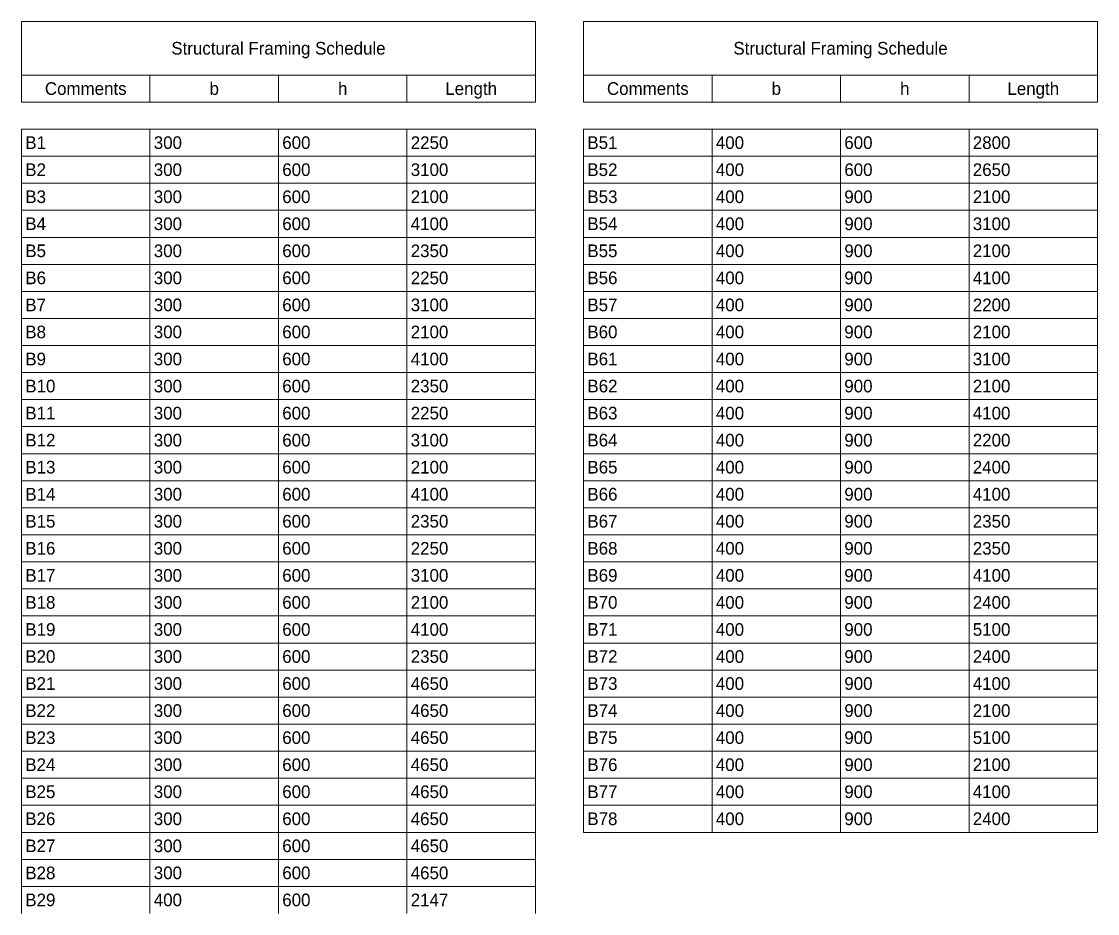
# Model space of a CAD drawing. Header units: millimetres. Extents: x -63539 to 256175, y -13917 to 28816.
# Drawn here: x -46384 to -24952, y 2367 to 20128 of the extents above; entities that cross this region are included whole.
import ezdxf

# ---------------------------------------------------------------- set-up
doc = ezdxf.new("R2010")
doc.units = ezdxf.units.MM
doc.layers.add('A-DETL-THIN', color=151, linetype='Continuous', lineweight=9)
doc.layers.add('G-ANNO-SCHD', color=231, linetype='Continuous', lineweight=9)
doc.styles.add('JetBrains Mono_1', font='JetBrainsMono-VariableFont_wght.ttf', dxfattribs={"height": 2.5})

msp = doc.modelspace()

# ---------------------------------------------------------------- linework, layer by layer
at = {"layer": 'A-DETL-THIN'}
for p, q in [((-46383.6, 20127.6), (-46383.6, 19061.3)), ((-36147.4, 20127.6), (-46383.6, 20127.6)), ((-36147.4, 19061.3), (-36147.4, 20127.6)), ((-35187.7, 20127.6), (-35187.7, 19061.3)), ((-24951.5, 20127.6), (-35187.7, 20127.6)), ((-24951.5, 19061.3), (-24951.5, 20127.6)), ((-46383.6, 19061.3), (-46383.6, 18522.8)), ((-46383.6, 19061.3), (-36147.4, 19061.3)), ((-43824.5, 19061.3), (-43824.5, 18522.8)), ((-41265.5, 19061.3), (-41265.5, 18522.8)), ((-38706.4, 19061.3), (-38706.4, 18522.8)), ((-36147.4, 19061.3), (-36147.4, 18522.8)), ((-35187.7, 19061.3), (-35187.7, 18522.8)), ((-35187.7, 19061.3), (-24951.5, 19061.3)), ((-32628.7, 19061.3), (-32628.7, 18522.8)), ((-30069.6, 19061.3), (-30069.6, 18522.8)), ((-27510.6, 19061.3), (-27510.6, 18522.8)), ((-24951.5, 19061.3), (-24951.5, 18522.8)), ((-43824.5, 18522.8), (-46383.6, 18522.8)), ((-41265.5, 18522.8), (-43824.5, 18522.8)), ((-38706.4, 18522.8), (-41265.5, 18522.8)), ((-36147.4, 18522.8), (-38706.4, 18522.8)), ((-32628.7, 18522.8), (-35187.7, 18522.8)), ((-30069.6, 18522.8), (-32628.7, 18522.8)), ((-27510.6, 18522.8), (-30069.6, 18522.8)), ((-24951.5, 18522.8), (-27510.6, 18522.8)), ((-43824.5, 17984.2), (-46383.6, 17984.2)), ((-46383.6, 17984.2), (-46383.6, 17445.7)), ((-41265.5, 17984.2), (-43824.5, 17984.2)), ((-43824.5, 17984.2), (-43824.5, 17445.7)), ((-38706.4, 17984.2), (-41265.5, 17984.2)), ((-41265.5, 17984.2), (-41265.5, 17445.7)), ((-36147.4, 17984.2), (-38706.4, 17984.2)), ((-38706.4, 17984.2), (-38706.4, 17445.7)), ((-36147.4, 17984.2), (-36147.4, 17445.7)), ((-32628.7, 17984.2), (-35187.7, 17984.2)), ((-35187.7, 17984.2), (-35187.7, 17445.7)), ((-30069.6, 17984.2), (-32628.7, 17984.2)), ((-32628.7, 17984.2), (-32628.7, 17445.7)), ((-27510.6, 17984.2), (-30069.6, 17984.2)), ((-30069.6, 17984.2), (-30069.6, 17445.7)), ((-24951.5, 17984.2), (-27510.6, 17984.2)), ((-27510.6, 17984.2), (-27510.6, 17445.7)), ((-24951.5, 17984.2), (-24951.5, 17445.7)), ((-43824.5, 17445.7), (-46383.6, 17445.7)), ((-46383.6, 17445.7), (-46383.6, 16907.2)), ((-41265.5, 17445.7), (-43824.5, 17445.7)), ((-43824.5, 17445.7), (-43824.5, 16907.2)), ((-38706.4, 17445.7), (-41265.5, 17445.7)), ((-41265.5, 17445.7), (-41265.5, 16907.2)), ((-36147.4, 17445.7), (-38706.4, 17445.7)), ((-38706.4, 17445.7), (-38706.4, 16907.2)), ((-36147.4, 17445.7), (-36147.4, 16907.2)), ((-32628.7, 17445.7), (-35187.7, 17445.7)), ((-35187.7, 17445.7), (-35187.7, 16907.2)), ((-30069.6, 17445.7), (-32628.7, 17445.7)), ((-32628.7, 17445.7), (-32628.7, 16907.2)), ((-27510.6, 17445.7), (-30069.6, 17445.7)), ((-30069.6, 17445.7), (-30069.6, 16907.2)), ((-24951.5, 17445.7), (-27510.6, 17445.7)), ((-27510.6, 17445.7), (-27510.6, 16907.2)), ((-24951.5, 17445.7), (-24951.5, 16907.2)), ((-43824.5, 16907.2), (-46383.6, 16907.2)), ((-46383.6, 16907.2), (-46383.6, 16368.6)), ((-41265.5, 16907.2), (-43824.5, 16907.2)), ((-43824.5, 16907.2), (-43824.5, 16368.6)), ((-38706.4, 16907.2), (-41265.5, 16907.2)), ((-41265.5, 16907.2), (-41265.5, 16368.6)), ((-36147.4, 16907.2), (-38706.4, 16907.2)), ((-38706.4, 16907.2), (-38706.4, 16368.6)), ((-36147.4, 16907.2), (-36147.4, 16368.6)), ((-32628.7, 16907.2), (-35187.7, 16907.2)), ((-35187.7, 16907.2), (-35187.7, 16368.6)), ((-30069.6, 16907.2), (-32628.7, 16907.2)), ((-32628.7, 16907.2), (-32628.7, 16368.6)), ((-27510.6, 16907.2), (-30069.6, 16907.2)), ((-30069.6, 16907.2), (-30069.6, 16368.6)), ((-24951.5, 16907.2), (-27510.6, 16907.2)), ((-27510.6, 16907.2), (-27510.6, 16368.6)), ((-24951.5, 16907.2), (-24951.5, 16368.6)), ((-43824.5, 16368.6), (-46383.6, 16368.6)), ((-46383.6, 16368.6), (-46383.6, 15830.1)), ((-41265.5, 16368.6), (-43824.5, 16368.6)), ((-43824.5, 16368.6), (-43824.5, 15830.1)), ((-38706.4, 16368.6), (-41265.5, 16368.6)), ((-41265.5, 16368.6), (-41265.5, 15830.1)), ((-36147.4, 16368.6), (-38706.4, 16368.6)), ((-38706.4, 16368.6), (-38706.4, 15830.1)), ((-36147.4, 16368.6), (-36147.4, 15830.1)), ((-32628.7, 16368.6), (-35187.7, 16368.6)), ((-35187.7, 16368.6), (-35187.7, 15830.1)), ((-30069.6, 16368.6), (-32628.7, 16368.6)), ((-32628.7, 16368.6), (-32628.7, 15830.1)), ((-27510.6, 16368.6), (-30069.6, 16368.6)), ((-30069.6, 16368.6), (-30069.6, 15830.1)), ((-24951.5, 16368.6), (-27510.6, 16368.6)), ((-27510.6, 16368.6), (-27510.6, 15830.1)), ((-24951.5, 16368.6), (-24951.5, 15830.1)), ((-43824.5, 15830.1), (-46383.6, 15830.1)), ((-46383.6, 15830.1), (-46383.6, 15291.5)), ((-41265.5, 15830.1), (-43824.5, 15830.1)), ((-43824.5, 15830.1), (-43824.5, 15291.5)), ((-38706.4, 15830.1), (-41265.5, 15830.1)), ((-41265.5, 15830.1), (-41265.5, 15291.5)), ((-36147.4, 15830.1), (-38706.4, 15830.1)), ((-38706.4, 15830.1), (-38706.4, 15291.5)), ((-36147.4, 15830.1), (-36147.4, 15291.5)), ((-32628.7, 15830.1), (-35187.7, 15830.1)), ((-35187.7, 15830.1), (-35187.7, 15291.5)), ((-30069.6, 15830.1), (-32628.7, 15830.1)), ((-32628.7, 15830.1), (-32628.7, 15291.5)), ((-27510.6, 15830.1), (-30069.6, 15830.1)), ((-30069.6, 15830.1), (-30069.6, 15291.5)), ((-24951.5, 15830.1), (-27510.6, 15830.1)), ((-27510.6, 15830.1), (-27510.6, 15291.5)), ((-24951.5, 15830.1), (-24951.5, 15291.5)), ((-43824.5, 15291.5), (-46383.6, 15291.5)), ((-46383.6, 15291.5), (-46383.6, 14753)), ((-41265.5, 15291.5), (-43824.5, 15291.5)), ((-43824.5, 15291.5), (-43824.5, 14753)), ((-38706.4, 15291.5), (-41265.5, 15291.5)), ((-41265.5, 15291.5), (-41265.5, 14753)), ((-36147.4, 15291.5), (-38706.4, 15291.5)), ((-38706.4, 15291.5), (-38706.4, 14753)), ((-36147.4, 15291.5), (-36147.4, 14753)), ((-32628.7, 15291.5), (-35187.7, 15291.5)), ((-35187.7, 15291.5), (-35187.7, 14753)), ((-30069.6, 15291.5), (-32628.7, 15291.5)), ((-32628.7, 15291.5), (-32628.7, 14753)), ((-27510.6, 15291.5), (-30069.6, 15291.5)), ((-30069.6, 15291.5), (-30069.6, 14753)), ((-24951.5, 15291.5), (-27510.6, 15291.5)), ((-27510.6, 15291.5), (-27510.6, 14753)), ((-24951.5, 15291.5), (-24951.5, 14753)), ((-43824.5, 14753), (-46383.6, 14753)), ((-46383.6, 14753), (-46383.6, 14214.5)), ((-41265.5, 14753), (-43824.5, 14753)), ((-43824.5, 14753), (-43824.5, 14214.5)), ((-38706.4, 14753), (-41265.5, 14753)), ((-41265.5, 14753), (-41265.5, 14214.5)), ((-36147.4, 14753), (-38706.4, 14753)), ((-38706.4, 14753), (-38706.4, 14214.5)), ((-36147.4, 14753), (-36147.4, 14214.5)), ((-32628.7, 14753), (-35187.7, 14753)), ((-35187.7, 14753), (-35187.7, 14214.5)), ((-30069.6, 14753), (-32628.7, 14753)), ((-32628.7, 14753), (-32628.7, 14214.5)), ((-27510.6, 14753), (-30069.6, 14753)), ((-30069.6, 14753), (-30069.6, 14214.5)), ((-24951.5, 14753), (-27510.6, 14753)), ((-27510.6, 14753), (-27510.6, 14214.5)), ((-24951.5, 14753), (-24951.5, 14214.5)), ((-43824.5, 14214.5), (-46383.6, 14214.5)), ((-46383.6, 14214.5), (-46383.6, 13675.9)), ((-41265.5, 14214.5), (-43824.5, 14214.5)), ((-43824.5, 14214.5), (-43824.5, 13675.9)), ((-38706.4, 14214.5), (-41265.5, 14214.5)), ((-41265.5, 14214.5), (-41265.5, 13675.9)), ((-36147.4, 14214.5), (-38706.4, 14214.5)), ((-38706.4, 14214.5), (-38706.4, 13675.9)), ((-36147.4, 14214.5), (-36147.4, 13675.9)), ((-32628.7, 14214.5), (-35187.7, 14214.5)), ((-35187.7, 14214.5), (-35187.7, 13675.9)), ((-30069.6, 14214.5), (-32628.7, 14214.5)), ((-32628.7, 14214.5), (-32628.7, 13675.9)), ((-27510.6, 14214.5), (-30069.6, 14214.5)), ((-30069.6, 14214.5), (-30069.6, 13675.9)), ((-24951.5, 14214.5), (-27510.6, 14214.5)), ((-27510.6, 14214.5), (-27510.6, 13675.9)), ((-24951.5, 14214.5), (-24951.5, 13675.9)), ((-43824.5, 13675.9), (-46383.6, 13675.9)), ((-46383.6, 13675.9), (-46383.6, 13137.4)), ((-41265.5, 13675.9), (-43824.5, 13675.9)), ((-43824.5, 13675.9), (-43824.5, 13137.4)), ((-38706.4, 13675.9), (-41265.5, 13675.9)), ((-41265.5, 13675.9), (-41265.5, 13137.4)), ((-36147.4, 13675.9), (-38706.4, 13675.9)), ((-38706.4, 13675.9), (-38706.4, 13137.4)), ((-36147.4, 13675.9), (-36147.4, 13137.4)), ((-32628.7, 13675.9), (-35187.7, 13675.9)), ((-35187.7, 13675.9), (-35187.7, 13137.4)), ((-30069.6, 13675.9), (-32628.7, 13675.9)), ((-32628.7, 13675.9), (-32628.7, 13137.4)), ((-27510.6, 13675.9), (-30069.6, 13675.9)), ((-30069.6, 13675.9), (-30069.6, 13137.4)), ((-24951.5, 13675.9), (-27510.6, 13675.9)), ((-27510.6, 13675.9), (-27510.6, 13137.4)), ((-24951.5, 13675.9), (-24951.5, 13137.4)), ((-43824.5, 13137.4), (-46383.6, 13137.4)), ((-46383.6, 13137.4), (-46383.6, 12598.8)), ((-41265.5, 13137.4), (-43824.5, 13137.4)), ((-43824.5, 13137.4), (-43824.5, 12598.8)), ((-38706.4, 13137.4), (-41265.5, 13137.4)), ((-41265.5, 13137.4), (-41265.5, 12598.8)), ((-36147.4, 13137.4), (-38706.4, 13137.4)), ((-38706.4, 13137.4), (-38706.4, 12598.8)), ((-36147.4, 13137.4), (-36147.4, 12598.8)), ((-32628.7, 13137.4), (-35187.7, 13137.4)), ((-35187.7, 13137.4), (-35187.7, 12598.8)), ((-30069.6, 13137.4), (-32628.7, 13137.4)), ((-32628.7, 13137.4), (-32628.7, 12598.8)), ((-27510.6, 13137.4), (-30069.6, 13137.4)), ((-30069.6, 13137.4), (-30069.6, 12598.8)), ((-24951.5, 13137.4), (-27510.6, 13137.4)), ((-27510.6, 13137.4), (-27510.6, 12598.8)), ((-24951.5, 13137.4), (-24951.5, 12598.8)), ((-43824.5, 12598.8), (-46383.6, 12598.8)), ((-46383.6, 12598.8), (-46383.6, 12060.3)), ((-41265.5, 12598.8), (-43824.5, 12598.8)), ((-43824.5, 12598.8), (-43824.5, 12060.3)), ((-38706.4, 12598.8), (-41265.5, 12598.8)), ((-41265.5, 12598.8), (-41265.5, 12060.3)), ((-36147.4, 12598.8), (-38706.4, 12598.8)), ((-38706.4, 12598.8), (-38706.4, 12060.3)), ((-36147.4, 12598.8), (-36147.4, 12060.3)), ((-32628.7, 12598.8), (-35187.7, 12598.8)), ((-35187.7, 12598.8), (-35187.7, 12060.3)), ((-30069.6, 12598.8), (-32628.7, 12598.8)), ((-32628.7, 12598.8), (-32628.7, 12060.3)), ((-27510.6, 12598.8), (-30069.6, 12598.8)), ((-30069.6, 12598.8), (-30069.6, 12060.3)), ((-24951.5, 12598.8), (-27510.6, 12598.8)), ((-27510.6, 12598.8), (-27510.6, 12060.3)), ((-24951.5, 12598.8), (-24951.5, 12060.3)), ((-43824.5, 12060.3), (-46383.6, 12060.3)), ((-46383.6, 12060.3), (-46383.6, 11521.8)), ((-41265.5, 12060.3), (-43824.5, 12060.3)), ((-43824.5, 12060.3), (-43824.5, 11521.8)), ((-38706.4, 12060.3), (-41265.5, 12060.3)), ((-41265.5, 12060.3), (-41265.5, 11521.8)), ((-36147.4, 12060.3), (-38706.4, 12060.3)), ((-38706.4, 12060.3), (-38706.4, 11521.8)), ((-36147.4, 12060.3), (-36147.4, 11521.8)), ((-32628.7, 12060.3), (-35187.7, 12060.3)), ((-35187.7, 12060.3), (-35187.7, 11521.8)), ((-30069.6, 12060.3), (-32628.7, 12060.3)), ((-32628.7, 12060.3), (-32628.7, 11521.8)), ((-27510.6, 12060.3), (-30069.6, 12060.3)), ((-30069.6, 12060.3), (-30069.6, 11521.8)), ((-24951.5, 12060.3), (-27510.6, 12060.3)), ((-27510.6, 12060.3), (-27510.6, 11521.8)), ((-24951.5, 12060.3), (-24951.5, 11521.8)), ((-43824.5, 11521.8), (-46383.6, 11521.8)), ((-46383.6, 11521.8), (-46383.6, 10983.2)), ((-41265.5, 11521.8), (-43824.5, 11521.8)), ((-43824.5, 11521.8), (-43824.5, 10983.2)), ((-38706.4, 11521.8), (-41265.5, 11521.8)), ((-41265.5, 11521.8), (-41265.5, 10983.2)), ((-36147.4, 11521.8), (-38706.4, 11521.8)), ((-38706.4, 11521.8), (-38706.4, 10983.2)), ((-36147.4, 11521.8), (-36147.4, 10983.2)), ((-32628.7, 11521.8), (-35187.7, 11521.8)), ((-35187.7, 11521.8), (-35187.7, 10983.2)), ((-30069.6, 11521.8), (-32628.7, 11521.8)), ((-32628.7, 11521.8), (-32628.7, 10983.2)), ((-27510.6, 11521.8), (-30069.6, 11521.8)), ((-30069.6, 11521.8), (-30069.6, 10983.2)), ((-24951.5, 11521.8), (-27510.6, 11521.8)), ((-27510.6, 11521.8), (-27510.6, 10983.2)), ((-24951.5, 11521.8), (-24951.5, 10983.2)), ((-43824.5, 10983.2), (-46383.6, 10983.2)), ((-46383.6, 10983.2), (-46383.6, 10444.7)), ((-41265.5, 10983.2), (-43824.5, 10983.2)), ((-43824.5, 10983.2), (-43824.5, 10444.7)), ((-38706.4, 10983.2), (-41265.5, 10983.2)), ((-41265.5, 10983.2), (-41265.5, 10444.7)), ((-36147.4, 10983.2), (-38706.4, 10983.2)), ((-38706.4, 10983.2), (-38706.4, 10444.7)), ((-36147.4, 10983.2), (-36147.4, 10444.7)), ((-32628.7, 10983.2), (-35187.7, 10983.2)), ((-35187.7, 10983.2), (-35187.7, 10444.7)), ((-30069.6, 10983.2), (-32628.7, 10983.2)), ((-32628.7, 10983.2), (-32628.7, 10444.7)), ((-27510.6, 10983.2), (-30069.6, 10983.2)), ((-30069.6, 10983.2), (-30069.6, 10444.7)), ((-24951.5, 10983.2), (-27510.6, 10983.2)), ((-27510.6, 10983.2), (-27510.6, 10444.7)), ((-24951.5, 10983.2), (-24951.5, 10444.7)), ((-43824.5, 10444.7), (-46383.6, 10444.7)), ((-46383.6, 10444.7), (-46383.6, 9906.1)), ((-41265.5, 10444.7), (-43824.5, 10444.7)), ((-43824.5, 10444.7), (-43824.5, 9906.1)), ((-38706.4, 10444.7), (-41265.5, 10444.7)), ((-41265.5, 10444.7), (-41265.5, 9906.1)), ((-36147.4, 10444.7), (-38706.4, 10444.7)), ((-38706.4, 10444.7), (-38706.4, 9906.1)), ((-36147.4, 10444.7), (-36147.4, 9906.1)), ((-32628.7, 10444.7), (-35187.7, 10444.7)), ((-35187.7, 10444.7), (-35187.7, 9906.1)), ((-30069.6, 10444.7), (-32628.7, 10444.7)), ((-32628.7, 10444.7), (-32628.7, 9906.1)), ((-27510.6, 10444.7), (-30069.6, 10444.7)), ((-30069.6, 10444.7), (-30069.6, 9906.1)), ((-24951.5, 10444.7), (-27510.6, 10444.7)), ((-27510.6, 10444.7), (-27510.6, 9906.1)), ((-24951.5, 10444.7), (-24951.5, 9906.1)), ((-43824.5, 9906.1), (-46383.6, 9906.1)), ((-46383.6, 9906.1), (-46383.6, 9367.6)), ((-41265.5, 9906.1), (-43824.5, 9906.1)), ((-43824.5, 9906.1), (-43824.5, 9367.6)), ((-38706.4, 9906.1), (-41265.5, 9906.1)), ((-41265.5, 9906.1), (-41265.5, 9367.6)), ((-36147.4, 9906.1), (-38706.4, 9906.1)), ((-38706.4, 9906.1), (-38706.4, 9367.6)), ((-36147.4, 9906.1), (-36147.4, 9367.6)), ((-32628.7, 9906.1), (-35187.7, 9906.1)), ((-35187.7, 9906.1), (-35187.7, 9367.6)), ((-30069.6, 9906.1), (-32628.7, 9906.1)), ((-32628.7, 9906.1), (-32628.7, 9367.6)), ((-27510.6, 9906.1), (-30069.6, 9906.1)), ((-30069.6, 9906.1), (-30069.6, 9367.6)), ((-24951.5, 9906.1), (-27510.6, 9906.1)), ((-27510.6, 9906.1), (-27510.6, 9367.6)), ((-24951.5, 9906.1), (-24951.5, 9367.6)), ((-43824.5, 9367.6), (-46383.6, 9367.6)), ((-46383.6, 9367.6), (-46383.6, 8829.1)), ((-41265.5, 9367.6), (-43824.5, 9367.6)), ((-43824.5, 9367.6), (-43824.5, 8829.1)), ((-38706.4, 9367.6), (-41265.5, 9367.6)), ((-41265.5, 9367.6), (-41265.5, 8829.1)), ((-36147.4, 9367.6), (-38706.4, 9367.6)), ((-38706.4, 9367.6), (-38706.4, 8829.1)), ((-36147.4, 9367.6), (-36147.4, 8829.1)), ((-32628.7, 9367.6), (-35187.7, 9367.6)), ((-35187.7, 9367.6), (-35187.7, 8829.1)), ((-30069.6, 9367.6), (-32628.7, 9367.6)), ((-32628.7, 9367.6), (-32628.7, 8829.1)), ((-27510.6, 9367.6), (-30069.6, 9367.6)), ((-30069.6, 9367.6), (-30069.6, 8829.1)), ((-24951.5, 9367.6), (-27510.6, 9367.6)), ((-27510.6, 9367.6), (-27510.6, 8829.1)), ((-24951.5, 9367.6), (-24951.5, 8829.1)), ((-43824.5, 8829.1), (-46383.6, 8829.1)), ((-46383.6, 8829.1), (-46383.6, 8290.5)), ((-41265.5, 8829.1), (-43824.5, 8829.1)), ((-43824.5, 8829.1), (-43824.5, 8290.5)), ((-38706.4, 8829.1), (-41265.5, 8829.1)), ((-41265.5, 8829.1), (-41265.5, 8290.5)), ((-36147.4, 8829.1), (-38706.4, 8829.1)), ((-38706.4, 8829.1), (-38706.4, 8290.5)), ((-36147.4, 8829.1), (-36147.4, 8290.5)), ((-32628.7, 8829.1), (-35187.7, 8829.1)), ((-35187.7, 8829.1), (-35187.7, 8290.5)), ((-30069.6, 8829.1), (-32628.7, 8829.1)), ((-32628.7, 8829.1), (-32628.7, 8290.5)), ((-27510.6, 8829.1), (-30069.6, 8829.1)), ((-30069.6, 8829.1), (-30069.6, 8290.5)), ((-24951.5, 8829.1), (-27510.6, 8829.1)), ((-27510.6, 8829.1), (-27510.6, 8290.5)), ((-24951.5, 8829.1), (-24951.5, 8290.5)), ((-43824.5, 8290.5), (-46383.6, 8290.5)), ((-46383.6, 8290.5), (-46383.6, 7752)), ((-41265.5, 8290.5), (-43824.5, 8290.5)), ((-43824.5, 8290.5), (-43824.5, 7752)), ((-38706.4, 8290.5), (-41265.5, 8290.5)), ((-41265.5, 8290.5), (-41265.5, 7752)), ((-36147.4, 8290.5), (-38706.4, 8290.5)), ((-38706.4, 8290.5), (-38706.4, 7752)), ((-36147.4, 8290.5), (-36147.4, 7752)), ((-32628.7, 8290.5), (-35187.7, 8290.5)), ((-35187.7, 8290.5), (-35187.7, 7752)), ((-30069.6, 8290.5), (-32628.7, 8290.5)), ((-32628.7, 8290.5), (-32628.7, 7752)), ((-27510.6, 8290.5), (-30069.6, 8290.5)), ((-30069.6, 8290.5), (-30069.6, 7752)), ((-24951.5, 8290.5), (-27510.6, 8290.5)), ((-27510.6, 8290.5), (-27510.6, 7752)), ((-24951.5, 8290.5), (-24951.5, 7752)), ((-43824.5, 7752), (-46383.6, 7752)), ((-46383.6, 7752), (-46383.6, 7213.4)), ((-41265.5, 7752), (-43824.5, 7752)), ((-43824.5, 7752), (-43824.5, 7213.4)), ((-38706.4, 7752), (-41265.5, 7752)), ((-41265.5, 7752), (-41265.5, 7213.4)), ((-36147.4, 7752), (-38706.4, 7752)), ((-38706.4, 7752), (-38706.4, 7213.4)), ((-36147.4, 7752), (-36147.4, 7213.4)), ((-32628.7, 7752), (-35187.7, 7752)), ((-35187.7, 7752), (-35187.7, 7213.4)), ((-30069.6, 7752), (-32628.7, 7752)), ((-32628.7, 7752), (-32628.7, 7213.4)), ((-27510.6, 7752), (-30069.6, 7752)), ((-30069.6, 7752), (-30069.6, 7213.4)), ((-24951.5, 7752), (-27510.6, 7752)), ((-27510.6, 7752), (-27510.6, 7213.4)), ((-24951.5, 7752), (-24951.5, 7213.4)), ((-43824.5, 7213.4), (-46383.6, 7213.4)), ((-46383.6, 7213.4), (-46383.6, 6674.9)), ((-41265.5, 7213.4), (-43824.5, 7213.4)), ((-43824.5, 7213.4), (-43824.5, 6674.9)), ((-38706.4, 7213.4), (-41265.5, 7213.4)), ((-41265.5, 7213.4), (-41265.5, 6674.9)), ((-36147.4, 7213.4), (-38706.4, 7213.4)), ((-38706.4, 7213.4), (-38706.4, 6674.9)), ((-36147.4, 7213.4), (-36147.4, 6674.9)), ((-32628.7, 7213.4), (-35187.7, 7213.4)), ((-35187.7, 7213.4), (-35187.7, 6674.9)), ((-30069.6, 7213.4), (-32628.7, 7213.4)), ((-32628.7, 7213.4), (-32628.7, 6674.9)), ((-27510.6, 7213.4), (-30069.6, 7213.4)), ((-30069.6, 7213.4), (-30069.6, 6674.9)), ((-24951.5, 7213.4), (-27510.6, 7213.4)), ((-27510.6, 7213.4), (-27510.6, 6674.9)), ((-24951.5, 7213.4), (-24951.5, 6674.9)), ((-43824.5, 6674.9), (-46383.6, 6674.9)), ((-46383.6, 6674.9), (-46383.6, 6136.4)), ((-41265.5, 6674.9), (-43824.5, 6674.9)), ((-43824.5, 6674.9), (-43824.5, 6136.4)), ((-38706.4, 6674.9), (-41265.5, 6674.9)), ((-41265.5, 6674.9), (-41265.5, 6136.4)), ((-36147.4, 6674.9), (-38706.4, 6674.9)), ((-38706.4, 6674.9), (-38706.4, 6136.4)), ((-36147.4, 6674.9), (-36147.4, 6136.4)), ((-32628.7, 6674.9), (-35187.7, 6674.9)), ((-35187.7, 6674.9), (-35187.7, 6136.4)), ((-30069.6, 6674.9), (-32628.7, 6674.9)), ((-32628.7, 6674.9), (-32628.7, 6136.4)), ((-27510.6, 6674.9), (-30069.6, 6674.9)), ((-30069.6, 6674.9), (-30069.6, 6136.4)), ((-24951.5, 6674.9), (-27510.6, 6674.9)), ((-27510.6, 6674.9), (-27510.6, 6136.4)), ((-24951.5, 6674.9), (-24951.5, 6136.4)), ((-43824.5, 6136.4), (-46383.6, 6136.4)), ((-46383.6, 6136.4), (-46383.6, 5597.8)), ((-41265.5, 6136.4), (-43824.5, 6136.4)), ((-43824.5, 6136.4), (-43824.5, 5597.8)), ((-38706.4, 6136.4), (-41265.5, 6136.4)), ((-41265.5, 6136.4), (-41265.5, 5597.8)), ((-36147.4, 6136.4), (-38706.4, 6136.4)), ((-38706.4, 6136.4), (-38706.4, 5597.8)), ((-36147.4, 6136.4), (-36147.4, 5597.8)), ((-32628.7, 6136.4), (-35187.7, 6136.4)), ((-35187.7, 6136.4), (-35187.7, 5597.8)), ((-30069.6, 6136.4), (-32628.7, 6136.4)), ((-32628.7, 6136.4), (-32628.7, 5597.8)), ((-27510.6, 6136.4), (-30069.6, 6136.4)), ((-30069.6, 6136.4), (-30069.6, 5597.8)), ((-24951.5, 6136.4), (-27510.6, 6136.4)), ((-27510.6, 6136.4), (-27510.6, 5597.8)), ((-24951.5, 6136.4), (-24951.5, 5597.8)), ((-43824.5, 5597.8), (-46383.6, 5597.8)), ((-46383.6, 5597.8), (-46383.6, 5059.3)), ((-41265.5, 5597.8), (-43824.5, 5597.8)), ((-43824.5, 5597.8), (-43824.5, 5059.3)), ((-38706.4, 5597.8), (-41265.5, 5597.8)), ((-41265.5, 5597.8), (-41265.5, 5059.3)), ((-36147.4, 5597.8), (-38706.4, 5597.8)), ((-38706.4, 5597.8), (-38706.4, 5059.3)), ((-36147.4, 5597.8), (-36147.4, 5059.3)), ((-32628.7, 5597.8), (-35187.7, 5597.8)), ((-35187.7, 5597.8), (-35187.7, 5059.3)), ((-30069.6, 5597.8), (-32628.7, 5597.8)), ((-32628.7, 5597.8), (-32628.7, 5059.3)), ((-27510.6, 5597.8), (-30069.6, 5597.8)), ((-30069.6, 5597.8), (-30069.6, 5059.3)), ((-24951.5, 5597.8), (-27510.6, 5597.8)), ((-27510.6, 5597.8), (-27510.6, 5059.3)), ((-24951.5, 5597.8), (-24951.5, 5059.3)), ((-43824.5, 5059.3), (-46383.6, 5059.3)), ((-46383.6, 5059.3), (-46383.6, 4520.7)), ((-41265.5, 5059.3), (-43824.5, 5059.3)), ((-43824.5, 5059.3), (-43824.5, 4520.7)), ((-38706.4, 5059.3), (-41265.5, 5059.3)), ((-41265.5, 5059.3), (-41265.5, 4520.7)), ((-36147.4, 5059.3), (-38706.4, 5059.3)), ((-38706.4, 5059.3), (-38706.4, 4520.7)), ((-36147.4, 5059.3), (-36147.4, 4520.7)), ((-32628.7, 5059.3), (-35187.7, 5059.3)), ((-35187.7, 5059.3), (-35187.7, 4520.7)), ((-30069.6, 5059.3), (-32628.7, 5059.3)), ((-32628.7, 5059.3), (-32628.7, 4520.7)), ((-27510.6, 5059.3), (-30069.6, 5059.3)), ((-30069.6, 5059.3), (-30069.6, 4520.7)), ((-24951.5, 5059.3), (-27510.6, 5059.3)), ((-27510.6, 5059.3), (-27510.6, 4520.7)), ((-24951.5, 5059.3), (-24951.5, 4520.7)), ((-43824.5, 4520.7), (-46383.6, 4520.7)), ((-46383.6, 4520.7), (-46383.6, 3982.2)), ((-41265.5, 4520.7), (-43824.5, 4520.7)), ((-43824.5, 4520.7), (-43824.5, 3982.2)), ((-38706.4, 4520.7), (-41265.5, 4520.7)), ((-41265.5, 4520.7), (-41265.5, 3982.2)), ((-36147.4, 4520.7), (-38706.4, 4520.7)), ((-38706.4, 4520.7), (-38706.4, 3982.2)), ((-36147.4, 4520.7), (-36147.4, 3982.2)), ((-32628.7, 4520.7), (-35187.7, 4520.7)), ((-35187.7, 4520.7), (-35187.7, 3982.2)), ((-30069.6, 4520.7), (-32628.7, 4520.7)), ((-32628.7, 4520.7), (-32628.7, 3982.2)), ((-27510.6, 4520.7), (-30069.6, 4520.7)), ((-30069.6, 4520.7), (-30069.6, 3982.2)), ((-24951.5, 4520.7), (-27510.6, 4520.7)), ((-27510.6, 4520.7), (-27510.6, 3982.2)), ((-24951.5, 4520.7), (-24951.5, 3982.2)), ((-43824.5, 3982.2), (-46383.6, 3982.2)), ((-46383.6, 3982.2), (-46383.6, 3443.7)), ((-41265.5, 3982.2), (-43824.5, 3982.2)), ((-43824.5, 3982.2), (-43824.5, 3443.7)), ((-38706.4, 3982.2), (-41265.5, 3982.2)), ((-41265.5, 3982.2), (-41265.5, 3443.7)), ((-36147.4, 3982.2), (-38706.4, 3982.2)), ((-38706.4, 3982.2), (-38706.4, 3443.7)), ((-36147.4, 3982.2), (-36147.4, 3443.7)), ((-32628.7, 3982.2), (-35187.7, 3982.2)), ((-30069.6, 3982.2), (-32628.7, 3982.2)), ((-27510.6, 3982.2), (-30069.6, 3982.2)), ((-24951.5, 3982.2), (-27510.6, 3982.2)), ((-43824.5, 3443.7), (-46383.6, 3443.7)), ((-46383.6, 3443.7), (-46383.6, 2905.1)), ((-41265.5, 3443.7), (-43824.5, 3443.7)), ((-43824.5, 3443.7), (-43824.5, 2905.1)), ((-38706.4, 3443.7), (-41265.5, 3443.7)), ((-41265.5, 3443.7), (-41265.5, 2905.1)), ((-36147.4, 3443.7), (-38706.4, 3443.7)), ((-38706.4, 3443.7), (-38706.4, 2905.1)), ((-36147.4, 3443.7), (-36147.4, 2905.1)), ((-43824.5, 2905.1), (-46383.6, 2905.1)), ((-46383.6, 2905.1), (-46383.6, 2366.6)), ((-41265.5, 2905.1), (-43824.5, 2905.1)), ((-43824.5, 2905.1), (-43824.5, 2366.6)), ((-38706.4, 2905.1), (-41265.5, 2905.1)), ((-41265.5, 2905.1), (-41265.5, 2366.6)), ((-36147.4, 2905.1), (-38706.4, 2905.1)), ((-38706.4, 2905.1), (-38706.4, 2366.6)), ((-36147.4, 2905.1), (-36147.4, 2366.6))]:
    msp.add_line(p, q, dxfattribs=at)

# ---------------------------------------------------------------- texts
at = {"layer": 'G-ANNO-SCHD', "line_spacing_factor": 1.102871, "style": 'JetBrains Mono_1'}
for s, insert, char_height, width, attachment_point in [('Structural Framing Schedule', (-41265.5, 19721.3), 251.875, 6814.001, 2), ('Structural Framing Schedule', (-30069.6, 19721.3), 251.875, 6814.001, 2), ('Comments', (-45104, 18918.9), 251.88, 2018.963, 2), ('b', (-42545, 18918.9), 251.9, 252.37, 2), ('h', (-39985.9, 18918.9), 251.9, 252.37, 2), ('Length', (-37426.9, 18918.9), 251.88, 1514.222, 2), ('Comments', (-33908.2, 18918.9), 251.88, 2018.963, 2), ('b', (-31349.1, 18918.9), 251.9, 252.37, 2), ('h', (-28790.1, 18918.9), 251.9, 252.37, 2), ('Length', (-26231, 18918.9), 251.88, 1514.222, 2), ('B1', (-46308, 17841.8), 251.88, 504.741, 1), ('300', (-43749, 17841.8), 251.88, 757.111, 1), ('600', (-41189.9, 17841.8), 251.88, 757.111, 1), ('2250', (-38630.9, 17841.8), 251.88, 1009.482, 1), ('B51', (-35112.2, 17841.8), 251.88, 757.111, 1), ('400', (-32553.1, 17841.8), 251.88, 757.111, 1), ('600', (-29994.1, 17841.8), 251.88, 757.111, 1), ('2800', (-27435, 17841.8), 251.88, 1009.482, 1), ('B2', (-46308, 17303.3), 251.88, 504.741, 1), ('300', (-43749, 17303.3), 251.88, 757.111, 1), ('600', (-41189.9, 17303.3), 251.88, 757.111, 1), ('3100', (-38630.9, 17303.3), 251.88, 1009.482, 1), ('B52', (-35112.2, 17303.3), 251.88, 757.111, 1), ('400', (-32553.1, 17303.3), 251.88, 757.111, 1), ('600', (-29994.1, 17303.3), 251.88, 757.111, 1), ('2650', (-27435, 17303.3), 251.88, 1009.482, 1), ('B3', (-46308, 16764.8), 251.88, 504.741, 1), ('300', (-43749, 16764.8), 251.88, 757.111, 1), ('600', (-41189.9, 16764.8), 251.88, 757.111, 1), ('2100', (-38630.9, 16764.8), 251.88, 1009.482, 1), ('B53', (-35112.2, 16764.8), 251.88, 757.111, 1), ('400', (-32553.1, 16764.8), 251.88, 757.111, 1), ('900', (-29994.1, 16764.8), 251.88, 757.111, 1), ('2100', (-27435, 16764.8), 251.88, 1009.482, 1), ('B4', (-46308, 16226.2), 251.88, 504.741, 1), ('300', (-43749, 16226.2), 251.88, 757.111, 1), ('600', (-41189.9, 16226.2), 251.88, 757.111, 1), ('4100', (-38630.9, 16226.2), 251.88, 1009.482, 1), ('B54', (-35112.2, 16226.2), 251.88, 757.111, 1), ('400', (-32553.1, 16226.2), 251.88, 757.111, 1), ('900', (-29994.1, 16226.2), 251.88, 757.111, 1), ('3100', (-27435, 16226.2), 251.88, 1009.482, 1), ('B5', (-46308, 15687.7), 251.88, 504.741, 1), ('300', (-43749, 15687.7), 251.88, 757.111, 1), ('600', (-41189.9, 15687.7), 251.88, 757.111, 1), ('2350', (-38630.9, 15687.7), 251.88, 1009.482, 1), ('B55', (-35112.2, 15687.7), 251.88, 757.111, 1), ('400', (-32553.1, 15687.7), 251.88, 757.111, 1), ('900', (-29994.1, 15687.7), 251.88, 757.111, 1), ('2100', (-27435, 15687.7), 251.88, 1009.482, 1), ('B6', (-46308, 15149.1), 251.88, 504.741, 1), ('300', (-43749, 15149.1), 251.88, 757.111, 1), ('600', (-41189.9, 15149.1), 251.88, 757.111, 1), ('2250', (-38630.9, 15149.1), 251.88, 1009.482, 1), ('B56', (-35112.2, 15149.1), 251.88, 757.111, 1), ('400', (-32553.1, 15149.1), 251.88, 757.111, 1), ('900', (-29994.1, 15149.1), 251.88, 757.111, 1), ('4100', (-27435, 15149.1), 251.88, 1009.482, 1), ('B7', (-46308, 14610.6), 251.88, 504.741, 1), ('300', (-43749, 14610.6), 251.88, 757.111, 1), ('600', (-41189.9, 14610.6), 251.88, 757.111, 1), ('3100', (-38630.9, 14610.6), 251.88, 1009.482, 1), ('B57', (-35112.2, 14610.6), 251.88, 757.111, 1), ('400', (-32553.1, 14610.6), 251.88, 757.111, 1), ('900', (-29994.1, 14610.6), 251.88, 757.111, 1), ('2200', (-27435, 14610.6), 251.88, 1009.482, 1), ('B8', (-46308, 14072.1), 251.88, 504.741, 1), ('300', (-43749, 14072.1), 251.88, 757.111, 1), ('600', (-41189.9, 14072.1), 251.88, 757.111, 1), ('2100', (-38630.9, 14072.1), 251.88, 1009.482, 1), ('B60', (-35112.2, 14072.1), 251.88, 757.111, 1), ('400', (-32553.1, 14072.1), 251.88, 757.111, 1), ('900', (-29994.1, 14072.1), 251.88, 757.111, 1), ('2100', (-27435, 14072.1), 251.88, 1009.482, 1), ('B9', (-46308, 13533.5), 251.88, 504.741, 1), ('300', (-43749, 13533.5), 251.88, 757.111, 1), ('600', (-41189.9, 13533.5), 251.88, 757.111, 1), ('4100', (-38630.9, 13533.5), 251.88, 1009.482, 1), ('B61', (-35112.2, 13533.5), 251.88, 757.111, 1), ('400', (-32553.1, 13533.5), 251.88, 757.111, 1), ('900', (-29994.1, 13533.5), 251.88, 757.111, 1), ('3100', (-27435, 13533.5), 251.88, 1009.482, 1), ('B10', (-46308, 12995), 251.88, 757.111, 1), ('300', (-43749, 12995), 251.88, 757.111, 1), ('600', (-41189.9, 12995), 251.88, 757.111, 1), ('2350', (-38630.9, 12995), 251.88, 1009.482, 1), ('B62', (-35112.2, 12995), 251.88, 757.111, 1), ('400', (-32553.1, 12995), 251.88, 757.111, 1), ('900', (-29994.1, 12995), 251.88, 757.111, 1), ('2100', (-27435, 12995), 251.88, 1009.482, 1), ('B11', (-46308, 12456.4), 251.88, 757.111, 1), ('300', (-43749, 12456.4), 251.88, 757.111, 1), ('600', (-41189.9, 12456.4), 251.88, 757.111, 1), ('2250', (-38630.9, 12456.4), 251.88, 1009.482, 1), ('B63', (-35112.2, 12456.4), 251.88, 757.111, 1), ('400', (-32553.1, 12456.4), 251.88, 757.111, 1), ('900', (-29994.1, 12456.4), 251.88, 757.111, 1), ('4100', (-27435, 12456.4), 251.88, 1009.482, 1), ('B12', (-46308, 11917.9), 251.88, 757.111, 1), ('300', (-43749, 11917.9), 251.88, 757.111, 1), ('600', (-41189.9, 11917.9), 251.88, 757.111, 1), ('3100', (-38630.9, 11917.9), 251.88, 1009.482, 1), ('B64', (-35112.2, 11917.9), 251.88, 757.111, 1), ('400', (-32553.1, 11917.9), 251.88, 757.111, 1), ('900', (-29994.1, 11917.9), 251.88, 757.111, 1), ('2200', (-27435, 11917.9), 251.88, 1009.482, 1), ('B13', (-46308, 11379.4), 251.88, 757.111, 1), ('300', (-43749, 11379.4), 251.88, 757.111, 1), ('600', (-41189.9, 11379.4), 251.88, 757.111, 1), ('2100', (-38630.9, 11379.4), 251.88, 1009.482, 1), ('B65', (-35112.2, 11379.4), 251.88, 757.111, 1), ('400', (-32553.1, 11379.4), 251.88, 757.111, 1), ('900', (-29994.1, 11379.4), 251.88, 757.111, 1), ('2400', (-27435, 11379.4), 251.88, 1009.482, 1), ('B14', (-46308, 10840.8), 251.88, 757.111, 1), ('300', (-43749, 10840.8), 251.88, 757.111, 1), ('600', (-41189.9, 10840.8), 251.88, 757.111, 1), ('4100', (-38630.9, 10840.8), 251.88, 1009.482, 1), ('B66', (-35112.2, 10840.8), 251.88, 757.111, 1), ('400', (-32553.1, 10840.8), 251.88, 757.111, 1), ('900', (-29994.1, 10840.8), 251.88, 757.111, 1), ('4100', (-27435, 10840.8), 251.88, 1009.482, 1), ('B15', (-46308, 10302.3), 251.88, 757.111, 1), ('300', (-43749, 10302.3), 251.88, 757.111, 1), ('600', (-41189.9, 10302.3), 251.88, 757.111, 1), ('2350', (-38630.9, 10302.3), 251.88, 1009.482, 1), ('B67', (-35112.2, 10302.3), 251.88, 757.111, 1), ('400', (-32553.1, 10302.3), 251.88, 757.111, 1), ('900', (-29994.1, 10302.3), 251.88, 757.111, 1), ('2350', (-27435, 10302.3), 251.88, 1009.482, 1), ('B16', (-46308, 9763.7), 251.88, 757.111, 1), ('300', (-43749, 9763.7), 251.88, 757.111, 1), ('600', (-41189.9, 9763.7), 251.88, 757.111, 1), ('2250', (-38630.9, 9763.7), 251.88, 1009.482, 1), ('B68', (-35112.2, 9763.7), 251.88, 757.111, 1), ('400', (-32553.1, 9763.7), 251.88, 757.111, 1), ('900', (-29994.1, 9763.7), 251.88, 757.111, 1), ('2350', (-27435, 9763.7), 251.88, 1009.482, 1), ('B17', (-46308, 9225.2), 251.88, 757.111, 1), ('300', (-43749, 9225.2), 251.88, 757.111, 1), ('600', (-41189.9, 9225.2), 251.88, 757.111, 1), ('3100', (-38630.9, 9225.2), 251.88, 1009.482, 1), ('B69', (-35112.2, 9225.2), 251.88, 757.111, 1), ('400', (-32553.1, 9225.2), 251.88, 757.111, 1), ('900', (-29994.1, 9225.2), 251.88, 757.111, 1), ('4100', (-27435, 9225.2), 251.88, 1009.482, 1), ('B18', (-46308, 8686.7), 251.88, 757.111, 1), ('300', (-43749, 8686.7), 251.88, 757.111, 1), ('600', (-41189.9, 8686.7), 251.88, 757.111, 1), ('2100', (-38630.9, 8686.7), 251.88, 1009.482, 1), ('B70', (-35112.2, 8686.7), 251.88, 757.111, 1), ('400', (-32553.1, 8686.7), 251.88, 757.111, 1), ('900', (-29994.1, 8686.7), 251.88, 757.111, 1), ('2400', (-27435, 8686.7), 251.88, 1009.482, 1), ('B19', (-46308, 8148.1), 251.88, 757.111, 1), ('300', (-43749, 8148.1), 251.88, 757.111, 1), ('600', (-41189.9, 8148.1), 251.88, 757.111, 1), ('4100', (-38630.9, 8148.1), 251.88, 1009.482, 1), ('B71', (-35112.2, 8148.1), 251.88, 757.111, 1), ('400', (-32553.1, 8148.1), 251.88, 757.111, 1), ('900', (-29994.1, 8148.1), 251.88, 757.111, 1), ('5100', (-27435, 8148.1), 251.88, 1009.482, 1), ('B20', (-46308, 7609.6), 251.88, 757.111, 1), ('300', (-43749, 7609.6), 251.88, 757.111, 1), ('600', (-41189.9, 7609.6), 251.88, 757.111, 1), ('2350', (-38630.9, 7609.6), 251.88, 1009.482, 1), ('B72', (-35112.2, 7609.6), 251.88, 757.111, 1), ('400', (-32553.1, 7609.6), 251.88, 757.111, 1), ('900', (-29994.1, 7609.6), 251.88, 757.111, 1), ('2400', (-27435, 7609.6), 251.88, 1009.482, 1), ('B21', (-46308, 7071), 251.88, 757.111, 1), ('300', (-43749, 7071), 251.88, 757.111, 1), ('600', (-41189.9, 7071), 251.88, 757.111, 1), ('4650', (-38630.9, 7071), 251.88, 1009.482, 1), ('B73', (-35112.2, 7071), 251.88, 757.111, 1), ('400', (-32553.1, 7071), 251.88, 757.111, 1), ('900', (-29994.1, 7071), 251.88, 757.111, 1), ('4100', (-27435, 7071), 251.88, 1009.482, 1), ('B22', (-46308, 6532.5), 251.88, 757.111, 1), ('300', (-43749, 6532.5), 251.88, 757.111, 1), ('600', (-41189.9, 6532.5), 251.88, 757.111, 1), ('4650', (-38630.9, 6532.5), 251.88, 1009.482, 1), ('B74', (-35112.2, 6532.5), 251.88, 757.111, 1), ('400', (-32553.1, 6532.5), 251.88, 757.111, 1), ('900', (-29994.1, 6532.5), 251.88, 757.111, 1), ('2100', (-27435, 6532.5), 251.88, 1009.482, 1), ('B23', (-46308, 5994), 251.88, 757.111, 1), ('300', (-43749, 5994), 251.88, 757.111, 1), ('600', (-41189.9, 5994), 251.88, 757.111, 1), ('4650', (-38630.9, 5994), 251.88, 1009.482, 1), ('B75', (-35112.2, 5994), 251.88, 757.111, 1), ('400', (-32553.1, 5994), 251.88, 757.111, 1), ('900', (-29994.1, 5994), 251.88, 757.111, 1), ('5100', (-27435, 5994), 251.88, 1009.482, 1), ('B24', (-46308, 5455.4), 251.88, 757.111, 1), ('300', (-43749, 5455.4), 251.88, 757.111, 1), ('600', (-41189.9, 5455.4), 251.88, 757.111, 1), ('4650', (-38630.9, 5455.4), 251.88, 1009.482, 1), ('B76', (-35112.2, 5455.4), 251.88, 757.111, 1), ('400', (-32553.1, 5455.4), 251.88, 757.111, 1), ('900', (-29994.1, 5455.4), 251.88, 757.111, 1), ('2100', (-27435, 5455.4), 251.88, 1009.482, 1), ('B25', (-46308, 4916.9), 251.88, 757.111, 1), ('300', (-43749, 4916.9), 251.88, 757.111, 1), ('600', (-41189.9, 4916.9), 251.88, 757.111, 1), ('4650', (-38630.9, 4916.9), 251.88, 1009.482, 1), ('B77', (-35112.2, 4916.9), 251.88, 757.111, 1), ('400', (-32553.1, 4916.9), 251.88, 757.111, 1), ('900', (-29994.1, 4916.9), 251.88, 757.111, 1), ('4100', (-27435, 4916.9), 251.88, 1009.482, 1), ('B26', (-46308, 4378.4), 251.88, 757.111, 1), ('300', (-43749, 4378.4), 251.88, 757.111, 1), ('600', (-41189.9, 4378.4), 251.88, 757.111, 1), ('4650', (-38630.9, 4378.4), 251.88, 1009.482, 1), ('B78', (-35112.2, 4378.4), 251.88, 757.111, 1), ('400', (-32553.1, 4378.4), 251.88, 757.111, 1), ('900', (-29994.1, 4378.4), 251.88, 757.111, 1), ('2400', (-27435, 4378.4), 251.88, 1009.482, 1), ('B27', (-46308, 3839.8), 251.88, 757.111, 1), ('300', (-43749, 3839.8), 251.88, 757.111, 1), ('600', (-41189.9, 3839.8), 251.88, 757.111, 1), ('4650', (-38630.9, 3839.8), 251.88, 1009.482, 1), ('B28', (-46308, 3301.3), 251.88, 757.111, 1), ('300', (-43749, 3301.3), 251.88, 757.111, 1), ('600', (-41189.9, 3301.3), 251.88, 757.111, 1), ('4650', (-38630.9, 3301.3), 251.88, 1009.482, 1), ('B29', (-46308, 2762.7), 251.88, 757.111, 1), ('400', (-43749, 2762.7), 251.88, 757.111, 1), ('600', (-41189.9, 2762.7), 251.88, 757.111, 1), ('2147', (-38630.9, 2762.7), 251.88, 1009.482, 1)]:
    msp.add_mtext(s, dxfattribs=dict(at, insert=insert, char_height=char_height, width=width, attachment_point=attachment_point))

doc.saveas('drawing.dxf')
